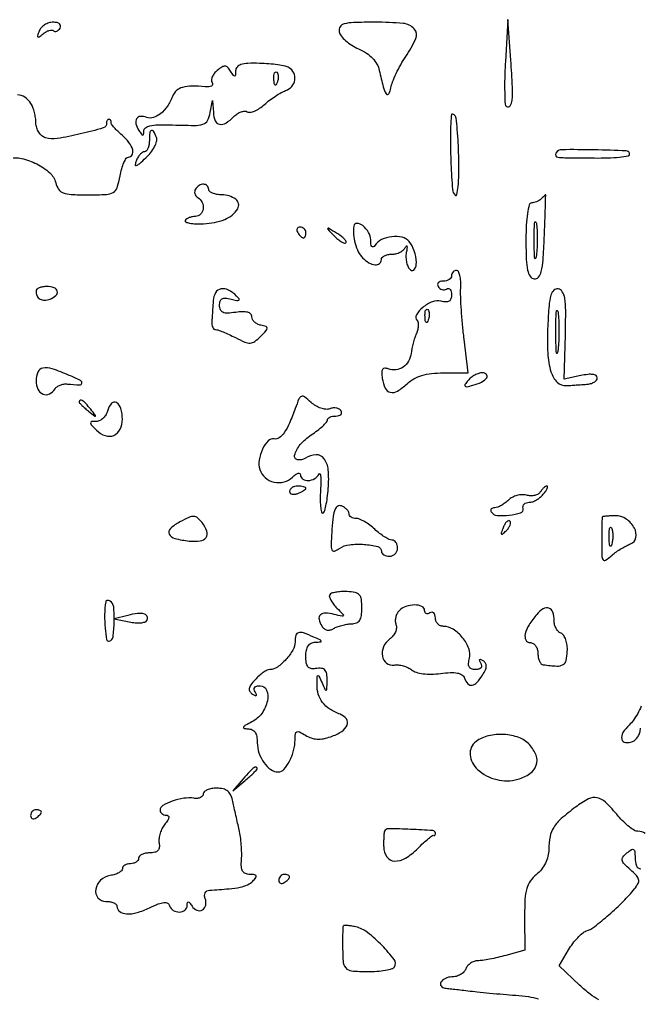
# Model space of a CAD drawing. Extents: x 0 to 5034, y 0 to 2560.
# Drawn here: x 2557 to 2672, y 2379.2 to 2560.5 of the extents above; entities that cross this region are included whole.
import ezdxf

# ---------------------------------------------------------------- set-up
doc = ezdxf.new("R2010")
doc.units = 0

msp = doc.modelspace()

# ---------------------------------------------------------------- linework, layer by layer
for points in [[(2560.584097, 2558.358556, 0.013724), (2560.283996, 2557.507371, 0.330539), (2560.360415, 2557.282028, 0.321626), (2560.601698, 2557.286125, 0.013349), (2561.319117, 2557.849881, -0.042127), (2561.882586, 2558.242461, -0.05851), (2562.446949, 2558.486028, -0.073805), (2562.928316, 2558.555435, -0.197836), (2563.241874, 2558.424793, 0.170418), (2563.50655, 2558.297655, 0.127209), (2563.829485, 2558.344101, 0.094967), (2564.165413, 2558.566729, 0.060721), (2564.458881, 2558.933469, 0.15975), (2564.559435, 2559.350225, 0.202961), (2564.378224, 2559.697826, 0.123376), (2563.896352, 2559.927187, 0.049725), (2563.166006, 2560, 0.07688), (2562.372698, 2559.877296, 0.064935), (2561.602358, 2559.517826, 0.066786), (2560.970653, 2558.986109, 0.093105)], [(2616.17746, 2558.25, 0.122596), (2616.529192, 2557.477165, 0.043659), (2617.369459, 2556.59015, 0.040127), (2618.501714, 2555.738335, 0.037551), (2619.780199, 2555.056894, -0.041973), (2621.2163, 2554.275078, -0.056138), (2622.35531, 2553.326188, -0.062461), (2623.161631, 2552.241604, -0.075422), (2623.612937, 2551.056894, 0.009606), (2624.337738, 2547.997529, 0.083451), (2624.903918, 2546.724056, 0.560019), (2625.368305, 2546.740352, 0.085923), (2625.754924, 2547.82198, -0.050211), (2626.07048, 2548.952477, -0.018089), (2626.734809, 2550.486365, -0.017731), (2627.589109, 2552.125946, -0.02011), (2628.524729, 2553.631578, 0.045308), (2630.371702, 2556.967285, 0.294505), (2630.084398, 2558.774091, 0.191249), (2628.069514, 2559.778276, 0.021108), (2622.819687, 2560, 0.006602), (2618.847673, 2559.947551, 0.057865), (2617.10802, 2559.698829, 0.187077), (2616.356037, 2559.153434, 0.191428)], [(2646.974145, 2552.651454, 0.008382), (2646.841667, 2549.613181, 0.012956), (2646.839295, 2546.9857, 0.00725), (2646.925115, 2544.814541, 0.246431), (2647.180902, 2544.385142, 0.393063), (2647.846612, 2544.519189, 0.133576), (2648.224761, 2545.531523, 0.035457), (2648.276299, 2547.981942, 0.005063), (2647.974953, 2553), (2647.448291, 2560.5)], [(2596.983912, 2551, -0.013714), (2596.953, 2550.167543, -0.375462), (2596.809898, 2550.023723, -0.265711), (2596.59309, 2550.128417, -0.009335), (2596.060903, 2550.935698, 0.050749), (2595.519538, 2551.625259, 0.189366), (2595.027381, 2551.850676, 0.156307), (2594.450588, 2551.700382, 0.03194), (2593.587226, 2551.072391, 0.052777), (2593.032888, 2550.503698, 0.066101), (2592.657551, 2549.870598, 0.079787), (2592.508723, 2549.272554, 0.160928), (2592.620321, 2548.805316, -0.185178), (2592.686447, 2548.456537, -0.213894), (2592.496698, 2548.179348, -0.116731), (2592.030911, 2548.02671, -0.047429), (2591.359311, 2548.033778, 0.024981), (2588.849392, 2548.172863, 0.072771), (2587.134673, 2547.931431, 0.111498), (2585.993778, 2547.297382, 0.120451), (2585.274569, 2546.25, -0.055945), (2584.338402, 2544.424031, -0.075357), (2583.093306, 2543.049299, -0.094749), (2581.747617, 2542.322032, -0.169843), (2580.506326, 2542.359199, 0.103226), (2579.356197, 2542.545615, 0.250511), (2578.639343, 2542.119843, 0.204434), (2578.50773, 2541.190008, 0.07548), (2579.05067, 2539.952254, 0.014016), (2579.525423, 2539.246377, 0.206454), (2579.775724, 2539.095145, 0.413448), (2579.939047, 2539.218731, 0.031852), (2579.984687, 2539.824139, -0.235684), (2580.286634, 2540.412019, -0.098917), (2581.114876, 2540.798102, -0.052568), (2582.547596, 2540.991197, -0.015809), (2584.75, 2540.985278, 0.00545), (2589.317392, 2540.878367, 0.076181), (2590.941496, 2541.106516, 0.199938), (2591.778485, 2541.79213, 0.075025), (2592.294267, 2543.25), (2592.727636, 2545.5), (2592.863818, 2543.25, 0.084096), (2593.213971, 2541.742647, 0.250456), (2594.009242, 2541.094351, 0.193542), (2595.173695, 2541.317378, 0.053502), (2596.652048, 2542.509191, -0.050248), (2597.303007, 2543.040986, -0.060332), (2598.009728, 2543.394707, -0.071086), (2598.663315, 2543.528287, -0.154524), (2599.154647, 2543.404423, 0.185553), (2599.687338, 2543.30383, 0.055103), (2600.495434, 2543.545317, 0.047011), (2601.418077, 2544.042714, 0.035955), (2602.324028, 2544.746219, -0.020891), (2603.285411, 2545.540288, -0.017097), (2604.374871, 2546.3089, -0.017432), (2605.426843, 2546.947166, -0.042829), (2606.25, 2547.319603, 0.13083), (2607.385734, 2548.095707, 0.141833), (2607.942188, 2549.311066, 0.14791), (2607.752959, 2550.596917, 0.145365), (2606.882266, 2551.572763, 0.086993), (2606.192354, 2551.848343, 0.015113), (2604.805348, 2552.095366, 0.016022), (2603.141509, 2552.285845, 0.013745), (2601.381491, 2552.38178, 0.016653), (2599.246096, 2552.368249, 0.066299), (2597.95823, 2552.14447, 0.133603), (2597.254812, 2551.693523, 0.183363)], [(2604.683114, 2548.8125, -0.054073), (2604.461564, 2548.395823, -0.470617), (2604.279315, 2548.37858, -0.168741), (2604.137993, 2548.670344, -0.018894), (2604.078947, 2549.416667, -0.028489), (2604.089945, 2550.112848, -0.077125), (2604.200665, 2550.592839, -0.208169), (2604.385309, 2550.77538, -0.296942), (2604.604167, 2550.729167, -0.126455), (2604.797407, 2550.402231, -0.060344), (2604.876576, 2549.916927, -0.05415), (2604.839148, 2549.359369, -0.051402)], [(2636.944444, 2542.666667, 0.020761), (2636.77632, 2538.629939, 0.011824), (2636.891305, 2533.745849, 0.005556), (2637.168683, 2528.993256, 0.180802), (2637.638889, 2527.960234, 0.59437), (2637.968733, 2528.057456, 0.026581), (2638.204506, 2529.532751, 0.021315), (2638.344288, 2531.759212, 0.010228), (2638.3432, 2534.62259, 0.007193), (2638.240091, 2537.548775, 0.010631), (2638.058208, 2540.110909, 0.006141), (2637.834995, 2542.240914, 0.168751), (2637.5932, 2542.740133, 0.062913), (2637.36175, 2542.919665, 0.163134), (2637.157933, 2542.963247, 0.227807), (2637.013209, 2542.872365, 0.120314)], [(2581, 2538, -0.042713), (2580.934472, 2537.234328, -0.06238), (2580.737678, 2536.5875, -0.081888), (2580.448422, 2536.149216, -0.208972), (2580.106989, 2536, 0.153513), (2579.717219, 2535.877442, 0.057097), (2579.281687, 2535.492848, 0.049755), (2578.870945, 2534.934129, 0.042048), (2578.551468, 2534.273526, 0.063963), (2578.388681, 2533.604427, 0.547347), (2578.585191, 2533.445487, 0.099873), (2579.145578, 2533.766791, 0.008625), (2580.372244, 2534.87998, 0.037799), (2581.28317, 2535.875519, 0.045955), (2581.968981, 2536.936963, 0.052446), (2582.353674, 2537.90858, 0.161022), (2582.320777, 2538.606453, 0.030069), (2581.787153, 2539.780735, 0.397847), (2581.37523, 2539.92038, 0.269671), (2581.06416, 2539.478644, 0.021685)], [(2656.344738, 2535.75, 0.243578), (2656.30826, 2535.264511, 0.266162), (2656.682283, 2534.981545, 0.028863), (2657.99526, 2534.889874, 0.000862), (2663.5, 2534.833333, 0.010313), (2665.992205, 2534.863436, 0.017076), (2668.090768, 2535.003937, 0.011134), (2669.756836, 2535.210355, 0.372009), (2670.000486, 2535.492126, 0.402119), (2669.364302, 2536.156159, 0.005817), (2663.392897, 2536.338435, 0.006558), (2657.451088, 2536.372699, 0.258167)], [(2589.542705, 2529.069098, 0.108373), (2589.401101, 2528.665803, 0.099685), (2589.434921, 2528.22714, 0.095498), (2589.639411, 2527.820631, 0.090427), (2589.983688, 2527.510081, -0.148441), (2590.774224, 2526.613261, -0.137905), (2590.962108, 2525.400338, -0.161572), (2590.489633, 2524.398758, -0.205221), (2589.559017, 2524, 0.047332), (2588.973371, 2523.944436, 0.046491), (2588.40494, 2523.779687, 0.05039), (2587.935105, 2523.537642, 0.110467), (2587.653751, 2523.25, 0.463612), (2587.744053, 2522.971857, 0.053438), (2588.463716, 2522.763461, 0.035433), (2589.609001, 2522.643627, 0.017832), (2591.063051, 2522.646889, 0.0817), (2594.9571, 2523.440061, 0.16238), (2597.366265, 2525.411992, 0.397462), (2597.020805, 2527.172973, 0.156368), (2594.440983, 2528, -0.039081), (2593.50628, 2528.07317, -0.058208), (2592.717039, 2528.29375, -0.076538), (2592.179376, 2528.617207, -0.222681), (2592, 2529, 0.194656), (2591.725806, 2529.677618, 0.195868), (2591.058428, 2529.971618, 0.147252), (2590.214828, 2529.743322, 0.115643)], [(2653.583333, 2527.25, -0.057702), (2653.220931, 2526.962814, -0.038926), (2652.751736, 2526.720313, -0.039083), (2652.253929, 2526.55474, -0.060817), (2651.805556, 2526.5, 0.345), (2651.380625, 2526.167184, 0.023655), (2651.064881, 2524.565527, 0.024421), (2650.846983, 2522.360686, 0.01242), (2650.777778, 2519.574945, 0.00904), (2650.842118, 2516.016424, 0.043955), (2651.091453, 2514.016145, 0.093838), (2651.560737, 2512.903059, 0.212867), (2652.315857, 2512.424147, 0.265555), (2653.09781, 2512.730501, 0.110558), (2653.616996, 2513.783575, 0.042289), (2653.947791, 2515.924497, 0.00698), (2654.176968, 2520.101552, 0.000985), (2654.294848, 2523.13187, 0.001645), (2654.38063, 2525.682459, 0.000109), (2654.449513, 2527.969446, 0.431326), (2654.416667, 2528.002349, 0.174926), (2654.363072, 2527.981282, 0.003374), (2654.1375, 2527.780377, 0.007715), (2653.876801, 2527.537608, 0.005042)], [(2608.5, 2521, 0.029505), (2608.768994, 2520.617226, 0.035638), (2609.066025, 2520.29375, 0.038439), (2609.34829, 2520.065539, 0.151918), (2609.559017, 2520, 0.210953), (2609.727648, 2520.07446, 0.081139), (2609.870461, 2520.29375, 0.061769), (2609.967655, 2520.617151, 0.042167), (2610, 2521, 0.105053), (2609.918938, 2521.381556, 0.099167), (2609.688914, 2521.70625, 0.09642), (2609.345238, 2521.923877, 0.093332), (2608.940983, 2522, 0.108972), (2608.586039, 2521.921712, 0.182303), (2608.3746, 2521.70625, 0.161196), (2608.343488, 2521.3821, 0.082592)], [(2618.884846, 2522.218615, 0.061664), (2618.829533, 2520.670858, 0.045928), (2619.134527, 2518.987552, 0.047055), (2619.723107, 2517.447606, 0.081752), (2620.51882, 2516.338323, 0.062096), (2621.6925, 2515.424852, 0.11056), (2622.850253, 2515.044896, 0.195565), (2623.656751, 2515.285015, 0.227605), (2624, 2516, -0.184457), (2624.145793, 2516.38175, -0.090315), (2624.563021, 2516.70625, -0.070178), (2625.183242, 2516.926177, -0.050201), (2625.916667, 2517, 0.059618), (2626.69387, 2517.093001, 0.055981), (2627.444924, 2517.367188, 0.060166), (2628.059304, 2517.771528, 0.106564), (2628.427755, 2518.25, -0.08247), (2628.613638, 2518.516836, -0.605308), (2628.727758, 2518.482675, -0.08098), (2628.739761, 2518.07883, -0.012586), (2628.614323, 2517.286768, 0.053907), (2628.545701, 2516.367704, 0.050906), (2628.67207, 2515.436689, 0.054798), (2628.962333, 2514.631821, 0.106012), (2629.383638, 2514.096572, 0.453841), (2630.152072, 2514.220079, 0.152648), (2630.480312, 2515.47215, 0.06778), (2630.084838, 2517.621963, 0.094138), (2629.139663, 2519.331717, 0.163007), (2627.84167, 2520.1363, 0.0872), (2625.937421, 2520.246428, 0.084032), (2624.040556, 2519.693034, 0.132062), (2622.765313, 2518.587716, -0.141645), (2622.479081, 2518.348903, -0.35566), (2622.23468, 2518.416413, -0.124746), (2622.066313, 2518.850937, -0.028585), (2622.015313, 2519.643011, 0.132297), (2621.630415, 2521.032599, 0.087486), (2620.547344, 2522.298279, 0.160953), (2619.488875, 2522.707959, 0.382703)], [(2652.724731, 2516.767909, -0.069146), (2652.574262, 2516.205163, -0.756877), (2652.435944, 2516.222448, -0.031761), (2652.337136, 2517.352754, -0.005499), (2652.309869, 2519.5, -0.005888), (2652.331591, 2521.655786, -0.025342), (2652.424528, 2522.934948, -0.556092), (2652.565802, 2523.000181, -0.212532), (2652.714526, 2522.767909, -0.024559), (2652.845055, 2521.487453, -0.012695), (2652.888655, 2519.878422, -0.01259), (2652.849672, 2518.218327, -0.018638)], [(2615.22619, 2520.421277, 0.025624), (2615.922345, 2519.765278, 0.040938), (2616.585822, 2519.288962, 0.049795), (2617.133352, 2519.030321, 0.289503), (2617.430712, 2519.097379, 0.342991), (2617.465039, 2519.371532, 0.056956), (2617.120955, 2519.824095, 0.042367), (2616.515455, 2520.357587, 0.024195), (2615.704522, 2520.899609, 0.001303), (2614.199081, 2521.798352, 0.342804), (2614.057007, 2521.780515, 0.406252), (2614.05524, 2521.650819, 0.001428)], [(2637, 2513, -0.153634), (2636.879982, 2512.618621, -0.097988), (2636.542039, 2512.29375, -0.080552), (2636.037096, 2512.074545, -0.062283), (2635.440983, 2512, 0.067432), (2634.890269, 2511.925389, 0.140899), (2634.524436, 2511.701458, 0.190788), (2634.397824, 2511.36964, 0.136093), (2634.510081, 2510.983688, 0.090427), (2634.820631, 2510.639411, 0.095498), (2635.22714, 2510.434921, 0.099685), (2635.665803, 2510.401101, 0.108373), (2636.069098, 2510.542705, -0.169496), (2636.421679, 2510.620725, -0.18988), (2636.726548, 2510.456809, -0.120417), (2636.932789, 2510.043145, -0.055764), (2637, 2509.442386, -0.081117), (2636.881859, 2508.718964, -0.178361), (2636.535899, 2508.288306, -0.148678), (2635.940716, 2508.138975, -0.051648), (2635.056817, 2508.274891, 0.159838), (2633.464436, 2508.177289, 0.07477), (2631.659007, 2507.125574, 0.091671), (2630.485469, 2505.763632, 0.340792), (2630.621357, 2504.711977, -0.157844), (2630.808335, 2504.345966, -0.053959), (2630.839322, 2503.74333, -0.047195), (2630.730272, 2503.025477, -0.039254), (2630.484694, 2502.293128, 0.022083), (2630.177959, 2501.472882, 0.013669), (2629.887275, 2500.485679, 0.013704), (2629.653165, 2499.493051, 0.023908), (2629.521506, 2498.658119, -0.103094), (2629.041902, 2497.181533, -0.113123), (2628.0229, 2496.076258, -0.11923), (2626.67054, 2495.562033, -0.123732), (2625.252688, 2495.733276, 0.095523), (2624.615841, 2495.846494, 0.256021), (2624.228351, 2495.626786, 0.145724), (2624.070366, 2495.043041, 0.030017), (2624.162004, 2493.969084, 0.071902), (2624.699782, 2492.15833, 0.236093), (2625.645885, 2491.40128, 0.193355), (2626.977823, 2491.631072, 0.049336), (2628.753435, 2492.984917, -0.060703), (2630.008409, 2493.897569, -0.054449), (2631.491831, 2494.522512, -0.046155), (2633.291919, 2494.88307, -0.026366), (2635.507843, 2495), (2640.099313, 2495), (2639.321878, 2501.25, -0.007717), (2639.035745, 2503.881207, -0.006909), (2638.818842, 2506.61875, -0.006945), (2638.692205, 2509.082322, -0.021414), (2638.701133, 2510.75, 0.027002), (2638.693889, 2511.995452, 0.043396), (2638.538928, 2513.045312, 0.05452), (2638.276423, 2513.782212, 0.28746), (2637.928911, 2514, 0.106831), (2637.5745, 2513.923402, 0.099458), (2637.272868, 2513.70625, 0.095932), (2637.070652, 2513.381753, 0.091757)], [(2560, 2510.166667, 0.110173), (2560.198496, 2509.276768, 0.153921), (2560.747118, 2508.681173, 0.139064), (2561.58597, 2508.471772, 0.083866), (2562.597766, 2508.67589, 0.089945), (2563.698443, 2509.344399, 0.281425), (2563.941332, 2510.138258, 0.254562), (2563.341089, 2510.782212, 0.08067), (2562, 2511, 0.039769), (2561.23419, 2510.938993, 0.059018), (2560.5875, 2510.755208, 0.07762), (2560.147449, 2510.48558, 0.219986)], [(2592.833333, 2508.411516, 0.000717), (2592.763416, 2507.378351, 0.000577), (2592.691146, 2506.267758, 0.000583), (2592.626784, 2505.241949, 0.001499), (2592.583333, 2504.5, 0.048772), (2592.607381, 2503.927349, 0.07256), (2592.74787, 2503.446577, 0.097412), (2592.976879, 2503.128074, 0.197469), (2593.260478, 2503.020262, -0.092039), (2593.711355, 2502.948922, -0.011068), (2594.656935, 2502.590174, -0.012869), (2595.770582, 2502.105502, -0.010257), (2596.946469, 2501.527682, 0.01907), (2598.695889, 2500.705982, 0.113016), (2599.684707, 2500.53023, 0.145956), (2600.525565, 2500.826764, 0.039142), (2601.614584, 2501.75742, 0.010253), (2602.654132, 2502.840487, 0.18027), (2602.834981, 2503.283368, 0.334654), (2602.624289, 2503.581696, 0.029942), (2601.678593, 2503.823324, -0.068353), (2601.036993, 2504.040782, -0.072846), (2600.493087, 2504.419882, -0.08102), (2600.126693, 2504.896912, -0.123949), (2600, 2505.400131, 0.198949), (2599.790894, 2505.904857, 0.13088), (2599.239484, 2506.22423, 0.074879), (2598.311359, 2506.331643, 0.027874), (2597, 2506.213308, -0.024457), (2595.48038, 2506.06571, -0.113982), (2594.61987, 2506.221464, -0.195434), (2594.162828, 2506.684629, -0.098502), (2594, 2507.503132, -0.076383), (2594.120249, 2508.285678, -0.194011), (2594.478793, 2508.721696, -0.149178), (2595.117945, 2508.853364, -0.040715), (2596.14405, 2508.672581, 0.012787), (2597.192279, 2508.426918, 0.18218), (2597.565396, 2508.485514, 0.45153), (2597.61351, 2508.715342, 0.035894), (2597.154173, 2509.245827, 0.074736), (2595.650054, 2510.356857, 0.171078), (2594.274698, 2510.562095, 0.214989), (2593.284035, 2509.863382, 0.11652)], [(2654.828141, 2503.705253, 0.021922), (2654.816044, 2498.625439, 0.06522), (2655.409599, 2495.202754, 0.12058), (2656.578278, 2493.261768, 0.21873), (2658.279533, 2492.625, -0.000893), (2659.08171, 2492.681842, -0.000465), (2660.082113, 2492.75, -0.000463), (2661.10902, 2492.81805, -0.000707), (2662, 2492.875, 0.051525), (2662.765166, 2493.002708, 0.068536), (2663.4125, 2493.280371, 0.085548), (2663.84905, 2493.657681, 0.173556), (2664, 2494.079455, 0.253542), (2663.781704, 2494.482275, 0.111937), (2663.195876, 2494.699187, 0.062539), (2662.23851, 2494.705651, 0.024515), (2660.933978, 2494.485499), (2657.867957, 2493.812088), (2658.086378, 2502.075039, 0.006421), (2658.147035, 2506.53944, 0.039779), (2657.966751, 2508.823403, 0.096313), (2657.521099, 2510.043052, 0.224331), (2656.73054, 2510.569043, 0.239961), (2655.933396, 2510.300191, 0.1267), (2655.39914, 2509.372337, 0.048105), (2655.061471, 2507.454049, 0.007972)], [(2632.683114, 2504.8125, -0.054073), (2632.461564, 2504.395823, -0.470617), (2632.279315, 2504.37858, -0.168741), (2632.137993, 2504.670344, -0.018894), (2632.078947, 2505.416667, -0.028489), (2632.089945, 2506.112848, -0.077125), (2632.200665, 2506.592839, -0.208169), (2632.385309, 2506.77538, -0.296942), (2632.604167, 2506.729167, -0.126455), (2632.797407, 2506.402231, -0.060344), (2632.876576, 2505.916927, -0.05415), (2632.839148, 2505.359369, -0.051402)], [(2656.729798, 2499.272304, -0.062969), (2656.583963, 2498.648711, -0.78507), (2656.449454, 2498.664364, -0.026082), (2656.354021, 2499.993969, -0.004587), (2656.32814, 2502.5, -0.004873), (2656.349747, 2505.014488, -0.021409), (2656.440431, 2506.495614, -0.613017), (2656.577707, 2506.54838, -0.180442), (2656.721732, 2506.272304, -0.02012), (2656.847937, 2504.765662, -0.010546), (2656.889785, 2502.88463, -0.010474), (2656.851521, 2500.951761, -0.015806)], [(2560, 2493.5, 0.111203), (2560.346459, 2491.96148, 0.186491), (2561.295272, 2491.061375, 0.215674), (2562.490872, 2491.102669, 0.140376), (2563.529573, 2492.04785, -0.103752), (2563.899643, 2492.436947, -0.059505), (2564.474985, 2492.740011, -0.055675), (2565.155046, 2492.91708, -0.060393), (2565.83859, 2492.932696, 0.011575), (2568.102391, 2492.763386, 0.376324), (2568.502137, 2493.07902, 0.337162), (2568.257679, 2493.562891, 0.010751), (2566.13519, 2494.539142, 0.02087), (2563.004639, 2495.745697, 0.124111), (2561.271657, 2495.883197, 0.254866), (2560.338278, 2495.148439, 0.101547)], [(2640.065294, 2493.578674, 0.020349), (2639.484617, 2492.818044, 0.366318), (2639.510471, 2492.53451, 0.250532), (2639.839887, 2492.437417, 0.012863), (2640.958433, 2492.699381, 0.050629), (2642.543717, 2493.290573, 0.118006), (2643.512353, 2494.095, 0.384471), (2643.457285, 2494.696663, 0.188544), (2642.681462, 2495, 0.080412), (2642.045502, 2494.897057, 0.044208), (2641.320376, 2494.582486, 0.042626), (2640.62274, 2494.122546, 0.052548)], [(2568, 2489.622445, 0.184603), (2568.08115, 2489.410139, 0.013803), (2568.514062, 2488.952641, 0.017649), (2569.079598, 2488.425681, 0.012436), (2569.75, 2487.872445, 0.001576), (2570.879507, 2486.99236, 0.377591), (2571, 2487, 0.377591), (2571.00764, 2487.120493, 0.001576), (2570.127555, 2488.25, 0.017685), (2569.23668, 2489.306759, 0.065617), (2568.573889, 2489.869516, 0.241985), (2568.193395, 2489.90695, 0.307699)], [(2573.316061, 2488.100616, -0.066893), (2572.986582, 2487.297624, -0.068446), (2572.45879, 2486.617056, -0.075228), (2571.820878, 2486.157481, -0.119092), (2571.169083, 2486, 0.026336), (2570.278777, 2485.953074, 0.390557), (2570.089633, 2485.737766, 0.183768), (2570.242623, 2485.362763, 0.00864), (2571.208173, 2484.363256, 0.11417), (2572.822314, 2483.355668, 0.185663), (2574.416842, 2483.413829, 0.183118), (2575.57681, 2484.529261, 0.11114), (2576, 2486.409598, 0.06632), (2575.737256, 2488.381755, 0.188092), (2574.926565, 2489.478054, 0.359912), (2574.009331, 2489.359319, 0.124469)], [(2608.026025, 2488.381977, -0.016869), (2606.953733, 2485.660951, -0.049059), (2605.973223, 2483.896309, -0.082379), (2605.039879, 2482.932982, -0.21808), (2604.122915, 2482.740048, 0.266839), (2603.005748, 2482.395113, 0.07848), (2601.964151, 2480.85004, 0.069769), (2601.345881, 2478.831391, 0.116834), (2601.47772, 2477.070198, 0.13776), (2602.4508, 2475.588612, 0.122246), (2604.097103, 2474.746982, 0.121165), (2605.957827, 2474.769038, 0.133889), (2607.517591, 2475.660448, -0.034472), (2608.087892, 2476.157102, -0.09456), (2608.564542, 2476.392667, -0.229015), (2608.86439, 2476.33816, -0.239612), (2609, 2476.071429, 0.254886), (2609.419605, 2475.301782, 0.15751), (2610.440814, 2475.030058, 0.121703), (2611.635327, 2475.392524, 0.152443), (2612.404882, 2476.25, -0.580116), (2612.588637, 2476.266693, -0.127714), (2612.7308, 2475.884375, -0.03039), (2612.775338, 2474.80359, -0.010654), (2612.711789, 2473.25, 0.014894), (2612.658975, 2471.620564, 0.024766), (2612.723383, 2470.248437, 0.022181), (2612.870638, 2469.209388, 0.36097), (2613.12288, 2469, 0.330022), (2613.405772, 2469.209543, 0.018068), (2613.706982, 2470.34366, 0.022248), (2613.974203, 2471.820728, 0.013781), (2614.16241, 2473.574161, 0.041298), (2614.151378, 2477.039587, 0.141461), (2613.351735, 2479.121038, 0.248123), (2611.893935, 2479.801165, 0.127777), (2609.918799, 2479.181362, -0.180728), (2608.456969, 2478.884044, -0.44034), (2607.918499, 2479.698321, -0.117437), (2608.95555, 2481.694608, -0.067348), (2611, 2483.5, 0.016078), (2612.147105, 2484.320735, 0.022311), (2613.115533, 2485.132812, 0.019771), (2613.839779, 2485.852097, 0.188554), (2613.997125, 2486.25, -0.19672), (2614.115681, 2486.536532, -0.085792), (2614.457117, 2486.779687, -0.065915), (2614.962089, 2486.944809, -0.046131), (2615.559017, 2487, 0.062657), (2616.113092, 2487.069707, 0.133038), (2616.486454, 2487.280921, 0.191608), (2616.62338, 2487.59354, 0.14801), (2616.526992, 2487.956326, 0.129826), (2616.18774, 2488.278133, 0.080692), (2615.66741, 2488.462059, 0.071435), (2615.050328, 2488.484351, 0.065064), (2614.43073, 2488.335045, -0.118269), (2613.71364, 2488.240592, -0.056211), (2612.798578, 2488.442129, -0.051185), (2611.840905, 2488.882926, -0.050522), (2610.988181, 2489.510696, 0.02061), (2609.755008, 2490.537528, 0.259926), (2609.177305, 2490.621614, 0.206007), (2608.717067, 2490.174987, 0.013106)], [(2607, 2473.031385, 0.184534), (2607.122486, 2472.710807, 0.147206), (2607.440625, 2472.516384, 0.100118), (2607.925634, 2472.488865, 0.055937), (2608.5, 2472.638374, 0.02136), (2609.074558, 2472.887494, 0.030395), (2609.559375, 2473.160341, 0.030693), (2609.912889, 2473.420671, 0.222225), (2610, 2473.606989, 0.289661), (2609.903916, 2473.758929, 0.046727), (2609.559375, 2473.884553, 0.039339), (2609.074824, 2473.971531, 0.024748), (2608.5, 2474, 0.062722), (2607.926468, 2473.92777, 0.08088), (2607.440625, 2473.715469, 0.098158), (2607.115494, 2473.400789, 0.152681)], [(2653.446158, 2472.912882, -0.129006), (2653.047961, 2472.533939, -0.069937), (2652.412131, 2472.291421, -0.0622), (2651.647944, 2472.214361, -0.058075), (2650.86955, 2472.323862, 0.076546), (2650.036397, 2472.409968, 0.054768), (2649.109858, 2472.261169, 0.054618), (2648.234706, 2471.913863, 0.074759), (2647.553838, 2471.410981, -0.0358), (2646.93049, 2470.871033, -0.033872), (2646.225264, 2470.414476, -0.035717), (2645.544992, 2470.098018, -0.091255), (2645.012412, 2470, 0.073038), (2644.615933, 2469.941773, 0.14921), (2644.356771, 2469.769047, 0.188427), (2644.273466, 2469.512698, 0.124459), (2644.367878, 2469.213778, 0.23938), (2645.42023, 2468.572471, 0.047365), (2647.696809, 2468.611795, 0.051223), (2649.790012, 2469.067339, 0.385796), (2650.25, 2469.874939, -0.124681), (2650.262611, 2470.303427, -0.127942), (2650.478094, 2470.669513, -0.113294), (2650.870442, 2470.914767, -0.083453), (2651.377555, 2471, 0.086594), (2651.995234, 2471.107783, 0.04354), (2652.71614, 2471.440625, 0.041499), (2653.421878, 2471.926058, 0.048188), (2654, 2472.5, 0.02103), (2654.438619, 2473.076172, 0.045578), (2654.713696, 2473.559375, 0.089259), (2654.794648, 2473.878559, 0.434968), (2654.681462, 2474, 0.138192), (2654.418816, 2473.925996, 0.043124), (2654.086177, 2473.680659, 0.039377), (2653.744824, 2473.328914, 0.034543)], [(2614.842015, 2466.04999, 0.006257), (2614.671808, 2463.137562, 0.103723), (2614.826543, 2462.183853, 0.402965), (2615.2884, 2461.968038, 0.07079), (2616.229528, 2462.446496, -0.124715), (2618.057517, 2463.141934, -0.046865), (2620.816757, 2463.201873, -0.046754), (2623.307553, 2462.78614, -0.340284), (2624, 2461.886501, 0.165537), (2624.115117, 2461.548322, 0.095494), (2624.440625, 2461.26041, 0.076485), (2624.926269, 2461.065815, 0.05717), (2625.5, 2461, 0.099038), (2626.072457, 2461.114514, 0.097945), (2626.559375, 2461.440625, 0.097945), (2626.885486, 2461.927543, 0.099038), (2627, 2462.5, 0.067698), (2626.922013, 2463.073358, 0.084368), (2626.693967, 2463.559375, 0.099664), (2626.355472, 2463.884381, 0.142554), (2625.958187, 2464, -0.114892), (2625.42039, 2464.12523, -0.025667), (2624.591799, 2464.5875, -0.025343), (2623.667944, 2465.234417, -0.022119), (2622.769625, 2466, 0.027562), (2621.851416, 2466.765446, 0.028874), (2620.868249, 2467.4125, 0.030131), (2619.95967, 2467.867297, 0.101307), (2619.311439, 2468, -0.066308), (2618.810114, 2468.066778, -0.083436), (2618.385235, 2468.262322, -0.099317), (2618.101068, 2468.552466, -0.145261), (2618, 2468.893011, 0.132246), (2617.897315, 2469.274454, 0.06272), (2617.586405, 2469.682412, 0.05568), (2617.13055, 2470.05336, 0.051398), (2616.592015, 2470.326317, 0.223916), (2615.914905, 2470.276011, 0.168476), (2615.414558, 2469.708123, 0.065947), (2615.074049, 2468.411084, 0.013536)], [(2586.639719, 2467.352859, 0.057791), (2584.895818, 2466.141104, 0.339451), (2584.694921, 2465.116339, 0.22049), (2585.723058, 2464.291949, 0.033127), (2588.395108, 2463.81788, 0.057871), (2590.43293, 2463.83062, 0.213819), (2591.508488, 2464.479966, 0.246358), (2591.651233, 2465.632275, 0.073389), (2590.763479, 2467.233015, 0.049897), (2589.949893, 2468.101822, 0.174089), (2589.2457, 2468.378016, 0.114495), (2588.345051, 2468.196436, 0.016219)], [(2646.564293, 2466.293128, 0.008399), (2646.21821, 2465.336218, 0.286372), (2646.270328, 2465.111181, 0.400052), (2646.463552, 2465.106486, 0.011214), (2647.124088, 2465.733333, 0.043285), (2647.558688, 2466.246577, 0.063152), (2647.837219, 2466.768815, 0.082976), (2647.927901, 2467.220211, 0.20742), (2647.806872, 2467.526461, 0.278911), (2647.538684, 2467.59249, 0.120343), (2647.210949, 2467.395085, 0.070189), (2646.866277, 2466.940734, 0.036269)], [(2664.916667, 2468.25, 0.073643), (2664.883151, 2468.060143, 0.001372), (2664.857813, 2467.045313, 0.003334), (2664.83937, 2465.859369, 0.00222), (2664.833333, 2464.5, 0.003694), (2664.858328, 2461.116866, 0.128321), (2665.068634, 2460.357044, 0.436233), (2665.526064, 2460.253393, 0.027444), (2666.75, 2461.193013, -0.023392), (2667.542993, 2461.812067, -0.01688), (2668.480284, 2462.429238, -0.01711), (2669.413211, 2462.956392, -0.0351), (2670.182881, 2463.29086, 0.269531), (2671.163545, 2464.44462, 0.170858), (2670.873562, 2466.235598, 0.121973), (2669.355001, 2467.892977, 0.147642), (2667.344085, 2468.5, 0.009985), (2666.439598, 2468.481936, 0.015674), (2665.664096, 2468.426562, 0.009774), (2665.03581, 2468.349417, 0.284126)], [(2666.692991, 2463.269032, -0.087174), (2666.51666, 2462.883358, -0.597527), (2666.356533, 2462.900903, -0.080377), (2666.235556, 2463.431793, -0.012823), (2666.194949, 2464.5, -0.014395), (2666.212705, 2465.580113, -0.052471), (2666.315079, 2466.257153, -0.333666), (2666.47713, 2466.386009, -0.31318), (2666.655937, 2466.269032, -0.06278), (2666.814405, 2465.671085, -0.030339), (2666.872264, 2464.880008, -0.029507), (2666.832894, 2464.036634, -0.037336)], [(2614.417704, 2453.866842, 0.215061), (2614.366825, 2453.477388, 0.049669), (2614.62648, 2452.85109, 0.042667), (2615.099056, 2452.125926, 0.03049), (2615.740809, 2451.399808, -0.00461), (2616.880825, 2450.237098, -0.298803), (2616.930606, 2449.97198, -0.367363), (2616.713593, 2449.861315, -0.005684), (2615.250996, 2450.225309, 0.051896), (2613.623962, 2450.473842, 0.202852), (2612.689825, 2450.13032, 0.267906), (2612.442378, 2449.314854, 0.081346), (2612.95418, 2448.074139, 0.084433), (2613.388826, 2447.580607, 0.115434), (2613.92018, 2447.323645, 0.113796), (2614.516226, 2447.327239, 0.080405), (2615.136999, 2447.58467, -0.048173), (2615.797978, 2447.909934, -0.025393), (2616.669921, 2448.189488, -0.025017), (2617.599728, 2448.387142, -0.035095), (2618.444817, 2448.462786, 0.086305), (2619.374437, 2448.642816, 0.157093), (2619.972335, 2449.1215, 0.112741), (2620.298723, 2449.989909, 0.033415), (2620.396014, 2451.414828, 0.034097), (2620.290226, 2452.996152, 0.152275), (2619.9014, 2453.828121, 0.159701), (2619.120533, 2454.269683, 0.038563), (2617.626895, 2454.451049, 0.02425), (2616.533147, 2454.445861, 0.031719), (2615.540289, 2454.329514, 0.032986), (2614.757279, 2454.132896, 0.178164)], [(2572.916667, 2452.559017, 0.031982), (2572.715878, 2450.175408, 0.027771), (2572.804714, 2447.669226, 0.02206), (2573.091316, 2445.56031, 0.439951), (2573.583333, 2445.25, 0.302726), (2574.270029, 2446.038283, 0.02656), (2574.480381, 2448.814907, 0.027591), (2574.388812, 2451.617484, 0.236504), (2573.75, 2452.654047, 0.059009), (2573.456737, 2452.790728, 0.108372), (2573.195833, 2452.817526, 0.157301), (2573.009669, 2452.73314, 0.17299)], [(2627.278145, 2450.878145, 0.079159), (2626.889987, 2450.342869, 0.061988), (2626.646598, 2449.666892, 0.062571), (2626.577856, 2448.95902, 0.084761), (2626.70357, 2448.330101, -0.122007), (2626.783078, 2447.690079, -0.074067), (2626.580676, 2446.950364, -0.06688), (2626.13877, 2446.22718, -0.064428), (2625.516685, 2445.635858, 0.135644), (2624.39187, 2444.215461, 0.144305), (2624.191128, 2442.454563, 0.185721), (2624.967926, 2441.15978, 0.211918), (2626.360441, 2440.810873, -0.0661), (2627.150189, 2440.842593, -0.043718), (2628.044814, 2440.680495, -0.04354), (2628.902973, 2440.363686, -0.063095), (2629.583757, 2439.930488, 0.101979), (2630.424706, 2439.482509, 0.040709), (2631.709273, 2439.215633, 0.036034), (2633.260751, 2439.135767, 0.02819), (2634.942544, 2439.265468, -0.020574), (2636.804603, 2439.437621, -0.060989), (2638.082212, 2439.347043, -0.099859), (2638.918408, 2439.001693, -0.154632), (2639.401591, 2438.395854, 0.091041), (2640.035311, 2437.357552, 0.257161), (2640.810053, 2437.085403, 0.170959), (2641.711994, 2437.583121, 0.04244), (2642.738975, 2438.95364, 0.030514), (2643.265936, 2439.924603, 0.101301), (2643.433776, 2440.62775, 0.155512), (2643.281276, 2441.165872, 0.108553), (2642.825013, 2441.608148, 0.030925), (2642.380985, 2441.845983, 0.32397), (2642.189967, 2441.807921, 0.305137), (2642.158871, 2441.609149, 0.029116), (2642.404508, 2441.154508, -0.105629), (2642.571614, 2440.686721, -0.209845), (2642.464523, 2440.315793, -0.16063), (2642.080986, 2440.076667, -0.059812), (2641.442386, 2440, -0.081838), (2640.703095, 2440.121821, -0.188211), (2640.278463, 2440.478537, -0.145978), (2640.144935, 2441.104637, -0.044026), (2640.309156, 2442.074213, 0.156052), (2640.21102, 2443.895575, 0.079748), (2639.056366, 2445.900143, 0.078859), (2637.314428, 2447.46422, 0.144559), (2635.5, 2448, -0.103052), (2634.927627, 2448.119235, -0.098802), (2634.440625, 2448.457961, -0.09695), (2634.114295, 2448.963945, -0.095165), (2634, 2449.559017, 0.066118), (2633.926733, 2450.110654, 0.138808), (2633.70625, 2450.478525, 0.191142), (2633.379648, 2450.607943, 0.139169), (2633, 2450.5, -0.082592), (2632.6179, 2450.343488, -0.161196), (2632.29375, 2450.3746, -0.182303), (2632.078288, 2450.586039, -0.108972), (2632, 2450.940983, 0.298295), (2631.502877, 2451.700113, 0.106535), (2630.172059, 2451.968445, 0.082277), (2628.540422, 2451.675763, 0.111388)], [(2652.785646, 2450.226419, 0.03759), (2651.362666, 2448.291488, 0.081033), (2650.649212, 2446.590962, 0.172037), (2650.766289, 2445.482264, 0.288867), (2651.531385, 2445, -0.135114), (2652.091428, 2444.845846, -0.100388), (2652.568594, 2444.4125, -0.086919), (2652.88973, 2443.764294, -0.071767), (2653, 2443, 0.047586), (2653.073878, 2442.225497, 0.062492), (2653.29375, 2441.550781, 0.077083), (2653.61748, 2441.071136, 0.176518), (2654, 2440.875, 0.016915), (2656.544957, 2440.643978, 0.142556), (2657.655525, 2440.899915, 0.213287), (2658.224674, 2441.663042, 0.044227), (2658.450596, 2443.362753, 0.042736), (2658.403399, 2444.494656, 0.051624), (2658.160765, 2445.529754, 0.059972), (2657.773115, 2446.325727, 0.15917), (2657.287958, 2446.719742, -0.108938), (2656.795323, 2447.044919, -0.066362), (2656.378338, 2447.607532, -0.06167), (2656.09609, 2448.309889, -0.064821), (2656, 2449.047972, 0.07597), (2655.759924, 2450.61891, 0.233113), (2655.037779, 2451.376657, 0.23201), (2653.993925, 2451.267125, 0.075405)], [(2577, 2450.02693), (2574.5, 2449.368911), (2577.273867, 2448.818565, 0.029013), (2578.372014, 2448.666219, 0.038806), (2579.377566, 2448.663941, 0.043242), (2580.169403, 2448.793139, 0.194668), (2580.540179, 2449.065011, 0.229908), (2580.614918, 2449.798011, 0.243429), (2580.084723, 2450.284932, 0.097286), (2578.813872, 2450.375759, 0.033702)], [(2608, 2445.154988, -0.130123), (2607.590677, 2443.608783, -0.054778), (2606.319149, 2441.853921, -0.054963), (2604.726725, 2440.444514, -0.154893), (2603.326247, 2440, 0.1208), (2602.821847, 2439.876332, 0.031567), (2602.103217, 2439.441663, 0.030185), (2601.323015, 2438.826778, 0.026864), (2600.589845, 2438.099277, 0.02689), (2599.807022, 2437.13478, 0.110871), (2599.511168, 2436.448814, 0.191305), (2599.615544, 2435.910995, 0.112341), (2600.089366, 2435.444769, 0.024118), (2600.594011, 2435.165566, 0.289398), (2600.805399, 2435.188119, 0.347813), (2600.849607, 2435.375525, 0.028954), (2600.595492, 2435.845492, -0.102799), (2600.426213, 2436.311115, -0.205927), (2600.525861, 2436.682175, -0.163886), (2600.894295, 2436.922183, -0.063207), (2601.507405, 2437, -0.309292), (2602.718145, 2436.171834, -0.149058), (2602.865799, 2434.207389, -0.099223), (2601.816972, 2431.85064, -0.122594), (2600, 2430.287913, 0.010703), (2598.819546, 2429.661687, 0.133101), (2598.460035, 2429.310421, 0.513546), (2598.557975, 2429.089027, 0.049296), (2599.25, 2429.014742, -0.103366), (2600.029083, 2428.84508, -0.139768), (2600.578428, 2428.384098, -0.105776), (2600.898979, 2427.591072, -0.043368), (2601, 2426.428571, 0.082926), (2601.317942, 2424.52474, 0.072937), (2602.242922, 2422.733013, 0.080681), (2603.527867, 2421.442383, 0.157942), (2604.893388, 2421, 0.217495), (2605.921242, 2421.469307, 0.058183), (2606.958522, 2422.992275, 0.053955), (2607.736784, 2424.975934, 0.066618), (2608, 2426.942732, -0.027943), (2608.06318, 2428.072374, -0.267585), (2608.338311, 2428.446054, -0.225896), (2608.839159, 2428.430464, -0.020702), (2609.951336, 2427.798318, 0.058938), (2610.997042, 2427.305371, 0.066964), (2612.084559, 2427.097302, 0.060832), (2613.272177, 2427.176041, 0.038013), (2614.619622, 2427.539844, 0.055237), (2616.648352, 2428.519979, 0.156025), (2617.651183, 2429.708603, 0.268098), (2617.502075, 2430.826396, 0.138915), (2616.333158, 2431.69352, -0.054384), (2614.443121, 2432.655594, -0.082845), (2613.092173, 2433.901108, -0.09143), (2612.305508, 2435.418379, -0.081739), (2612.070285, 2437.178571, -0.003515), (2612.126827, 2438.693814, -0.307585), (2612.256147, 2438.867094, -0.388052), (2612.431993, 2438.791195, -0.004286), (2613, 2437.5, 0.005675), (2613.510599, 2436.347994, 0.223503), (2613.717909, 2436.172505, 0.467319), (2613.868926, 2436.278423, 0.011173), (2613.929715, 2437.25, 0.026231), (2613.908403, 2438.981503, 0.145096), (2613.589845, 2439.8463, 0.213058), (2612.927587, 2440.216599, 0.064544), (2611.75, 2440.170756, -0.090319), (2610.932394, 2440.180837, -0.182173), (2610.391788, 2440.514427, -0.128486), (2610.088705, 2441.227387, -0.036613), (2610, 2442.437142, -0.044886), (2610.103376, 2443.58636, -0.102141), (2610.427564, 2444.391009, -0.132612), (2610.978155, 2444.874437, -0.104556), (2611.75, 2445.070285, 0.011173), (2612.721577, 2445.131074, 0.467319), (2612.827495, 2445.282091, 0.223503), (2612.652006, 2445.489401, 0.005675), (2611.5, 2446, 0.016121), (2609.534981, 2446.770347, 0.145585), (2608.623127, 2446.818025, 0.278972), (2608.147057, 2446.346116, 0.061497)], [(2641.52865, 2426.644608, 0.266244), (2640.44267, 2424.206307, 0.185822), (2641.835435, 2421.456705, 0.123428), (2645.364725, 2419.57935, 0.131387), (2649.274609, 2419.649825, 0.079545), (2651.529401, 2420.705983, 0.163926), (2652.692957, 2422.239667, 0.174658), (2652.652649, 2424.091582, 0.092254), (2651.432665, 2426.074404, 0.122522), (2649.485811, 2427.381895, 0.072644), (2646.731468, 2427.947525, 0.070858), (2643.850615, 2427.705048, 0.10183)], [(2598.404988, 2419.75), (2596.5, 2417.5), (2598.75, 2419.404988, 0.008332), (2599.612165, 2420.159969, 0.012381), (2600.339063, 2420.851732, 0.007508), (2600.918017, 2421.44834, 0.191119), (2601, 2421.654988, 0.372044), (2600.789444, 2421.898791, 0.197337), (2600.373826, 2421.795506, 0.048385), (2599.598996, 2421.102181, 0.010402)], [(2591, 2416.937142, -0.17341), (2590.862458, 2416.552485, -0.113298), (2590.485938, 2416.261258, -0.086214), (2589.919484, 2416.110134, -0.058349), (2589.25, 2416.128785, 0.073746), (2587.371367, 2416.123512, 0.047004), (2585.246886, 2415.594665, 0.046808), (2583.49245, 2414.786947, 0.267573), (2583, 2413.932612, 0.119601), (2583.086321, 2413.576904, 0.10068), (2583.329718, 2413.273955, 0.092079), (2583.69374, 2413.070505, 0.081682), (2584.122445, 2413, -0.168178), (2584.487317, 2412.8737, -0.269862), (2584.605232, 2412.576023, -0.109394), (2584.409835, 2412.06914, -0.026724), (2583.872503, 2411.346376, 0.057121), (2583.370293, 2410.577503, 0.042656), (2582.995141, 2409.636131, 0.043518), (2582.793125, 2408.674125, 0.072081), (2582.812917, 2407.846376, -0.07201), (2582.833111, 2407.006755, -0.161097), (2582.564918, 2406.435856, -0.147232), (2581.987965, 2406.105661, -0.056922), (2581.062858, 2406, 0.04651), (2580.273308, 2405.926397, 0.066468), (2579.605965, 2405.70625, 0.086572), (2579.155678, 2405.381992, 0.195948), (2579, 2405, -0.148195), (2578.884432, 2404.618646, -0.098894), (2578.559375, 2404.29375, -0.082425), (2578.073457, 2404.074694, -0.064853), (2577.5, 2404, 0.060137), (2576.926376, 2403.930757, 0.078901), (2576.440625, 2403.726681, 0.09706), (2576.115356, 2403.424435, 0.158446), (2576, 2403.069551, -0.202946), (2575.839234, 2402.689784, -0.065793), (2575.339063, 2402.318553, -0.053191), (2574.611357, 2402.010184, -0.038382), (2573.75, 2401.819551, 0.156242), (2571.979024, 2400.96176, 0.161719), (2571.066008, 2399.246306, 0.217827), (2571.482833, 2397.682681, 0.223967), (2572.930449, 2397, -0.041231), (2573.72282, 2396.934549, -0.060708), (2574.392069, 2396.737678, -0.079811), (2574.84646, 2396.448573, -0.214415), (2575, 2396.106989, 0.244467), (2575.50379, 2395.138186, 0.141342), (2576.776607, 2394.700914, 0.082842), (2578.721653, 2394.926011, 0.042651), (2581.01746, 2395.805319, -0.016613), (2582.661628, 2396.535222, -0.069228), (2583.710483, 2396.798955, -0.148659), (2584.369056, 2396.674311, -0.194093), (2584.762736, 2396.211791, 0.174647), (2585.443425, 2395.348285, 0.143263), (2586.581422, 2395.029849, 0.166548), (2587.593996, 2395.3901, 0.22537), (2588.015313, 2396.25, -0.039658), (2588.064103, 2396.781595, -0.406169), (2588.226533, 2396.899621, -0.201371), (2588.474541, 2396.750728, -0.017021), (2588.903509, 2396.121885, 0.156486), (2589.809435, 2395.36542, 0.231053), (2590.824437, 2395.435424, 0.213963), (2591.449258, 2396.299207, 0.143745), (2591.349337, 2397.532025, -0.081606), (2591.229998, 2398.110178, -0.12925), (2591.337976, 2398.601411, -0.145732), (2591.659029, 2398.937264, -0.11518), (2592.143011, 2399.081242, 0.006581), (2595.773259, 2399.34657, 0.030608), (2597.850036, 2399.654744, 0.054912), (2599.196873, 2400.098423, 0.089603), (2600.182244, 2400.782244, 0.028525), (2600.744513, 2401.412609, 0.282346), (2600.785525, 2401.75, 0.265304), (2600.500917, 2401.954361, 0.026024), (2599.624634, 2402, -0.095197), (2598.80147, 2402.158158, -0.171052), (2598.289691, 2402.605637, -0.116224), (2598.053289, 2403.421316, -0.033043), (2598.073724, 2404.75, 0.02498), (2598.113165, 2406.002065, 0.01465), (2598.041576, 2407.5, 0.014631), (2597.88176, 2408.99758, 0.024059), (2597.64909, 2410.25, -0.001968), (2597.362818, 2411.484568, -0.001245), (2597.038199, 2412.926562, -0.00125), (2596.726328, 2414.344924, -0.002306), (2596.480948, 2415.5, 0.053067), (2596.099908, 2416.68648, 0.115326), (2595.526964, 2417.445776, 0.117691), (2594.685261, 2417.863252, 0.056593), (2593.480948, 2418, 0.040926), (2592.531047, 2417.922119, 0.060359), (2591.728778, 2417.687785, 0.079365), (2591.183832, 2417.343734, 0.21556)], [(2559, 2412.940983, 0.108972), (2559.078288, 2412.586039, 0.182303), (2559.29375, 2412.3746, 0.161196), (2559.6179, 2412.343488, 0.082592), (2560, 2412.5, 0.029505), (2560.382774, 2412.768994, 0.035638), (2560.70625, 2413.066025, 0.038439), (2560.934461, 2413.34829, 0.151918), (2561, 2413.559017, 0.210953), (2560.92554, 2413.727648, 0.081139), (2560.70625, 2413.870461, 0.061769), (2560.382849, 2413.967655, 0.042167), (2560, 2414, 0.105053), (2559.618444, 2413.918938, 0.099167), (2559.29375, 2413.688914, 0.09642), (2559.076123, 2413.345238, 0.093332)], [(2624.577577, 2410, 0.08448), (2624.491756, 2409.679289, 0.010015), (2624.437902, 2408.941681, 0.011736), (2624.411847, 2408.05519, 0.009377), (2624.424124, 2407.099339, 0.142109), (2625.020851, 2405.261331, 0.237418), (2626.410079, 2404.48728, 0.149556), (2628.442534, 2405.016606, 0.058494), (2630.742068, 2406.832977, -0.009589), (2631.78584, 2407.837462, -0.015675), (2632.712443, 2408.643124, -0.009456), (2633.493182, 2409.255891, -0.350585), (2633.704545, 2409.25, 0.181547), (2633.816223, 2409.210109, 0.226763), (2633.913642, 2409.258629, 0.119596), (2633.980184, 2409.405789, 0.0461), (2634.001469, 2409.630438, 0.395145), (2633.518332, 2410.148741, 0.007169), (2629.415948, 2410.368567, 0.007585), (2625.312944, 2410.467161, 0.295589)], [(2605, 2400.940983, 0.108972), (2605.078288, 2400.586039, 0.182303), (2605.29375, 2400.3746, 0.161196), (2605.6179, 2400.343488, 0.082592), (2606, 2400.5, 0.029505), (2606.382774, 2400.768994, 0.035638), (2606.70625, 2401.066025, 0.038439), (2606.934461, 2401.34829, 0.151918), (2607, 2401.559017, 0.210953), (2606.92554, 2401.727648, 0.081139), (2606.70625, 2401.870461, 0.061769), (2606.382849, 2401.967655, 0.042167), (2606, 2402, 0.105053), (2605.618444, 2401.918938, 0.099167), (2605.29375, 2401.688914, 0.09642), (2605.076123, 2401.345238, 0.093332)], [(2616.9, 2392.40638, 0.048223), (2616.86053, 2392.135911, 0.003536), (2616.829375, 2391.384999, 0.004903), (2616.807296, 2390.487166, 0.003695), (2616.8, 2389.5, 0.013205), (2616.894098, 2385.937619, 0.163452), (2617.386069, 2384.694547, 0.198969), (2618.488849, 2384.124491, 0.021076), (2621.440983, 2384, 0.018464), (2623.181611, 2384.064299, 0.025274), (2624.737385, 2384.258816, 0.023803), (2625.968345, 2384.53734, 0.188979), (2626.426502, 2384.881077, 0.310067), (2626.362196, 2386.226507, 0.030163), (2624.123728, 2388.833964, 0.035075), (2621.438263, 2391.241916, 0.108178), (2619.25, 2392.286388, 0.017034), (2618.380295, 2392.458837, 0.027673), (2617.631562, 2392.538764, 0.026618), (2617.058068, 2392.537498, 0.329748)]]:
    msp.add_lwpolyline(points, format="xyb", close=True)
for points in [[(2554.935809, 2534.693465, -0.119353), (2557.329615, 2534.737029, -0.063152), (2560.139572, 2533.725555, -0.064266), (2562.532986, 2532.08809, -0.149765), (2563.647594, 2530.25, 0.086871), (2564.185643, 2529.048692, 0.154445), (2565.027495, 2528.381831, 0.079149), (2566.511484, 2528.072521, 0.011881), (2569.563095, 2528, 0.010216), (2573.036463, 2528.070975, 0.122356), (2574.313961, 2528.444369, 0.186251), (2575.020886, 2529.328192, 0.030239), (2575.565978, 2531.5, -0.023055), (2575.882132, 2532.840903, -0.034546), (2576.290763, 2533.971875, -0.037322), (2576.726727, 2534.788462, -0.256887), (2577.111291, 2535, 0.274505), (2577.810961, 2535.415429, 0.197908), (2577.91154, 2536.339595, 0.094005), (2577.226588, 2537.688619, 0.049808), (2575.934315, 2539.056969, -0.016263), (2575.147897, 2539.785158, -0.022455), (2574.494719, 2540.49138, -0.020031), (2574.017205, 2541.104829, -0.185841), (2573.934315, 2541.424264, 0.086291), (2573.921428, 2541.644082, 0.104269), (2573.83383, 2541.830878, 0.113593), (2573.685496, 2541.955384, 0.118569), (2573.5, 2542, 0.150163), (2573.314127, 2541.94289, 0.108835), (2573.164354, 2541.784608, 0.089194), (2573.074115, 2541.547067, 0.066624), (2573.059503, 2541.26675, -0.356846), (2572.464219, 2540.405065, -0.012154), (2568.199378, 2539.28687, -0.018076), (2563.934302, 2538.440205, -0.115453), (2561.75, 2538.593514, -0.102854), (2561.079965, 2538.963872, -0.07158), (2560.509564, 2539.616922, -0.067991), (2560.121599, 2540.442603, -0.074253), (2559.984687, 2541.317388, 0.03475), (2559.91262, 2542.257764, 0.025865), (2559.708111, 2543.27881, 0.026375), (2559.412943, 2544.225844, 0.052383), (2559.064655, 2544.929626, 0.103862), (2557.940197, 2546.086484, 0.134768), (2556.544618, 2546.55625, 0.196729)], [(2672.154667, 2433.196478, -0.027257), (2671.485852, 2431.838969, -0.027581), (2670.694391, 2430.597146, -0.049504), (2669.896695, 2429.690387, 0.066423), (2668.752139, 2428.297306, 0.192622), (2668.539535, 2427.091619, 0.322864), (2669.205438, 2426.483399, 0.121078), (2670.532025, 2426.650663, 0.100019), (2671.093344, 2427.00712, 0.06684), (2671.568782, 2427.604576, 0.063633), (2671.890332, 2428.341208, 0.071242), (2672, 2429.106989, -0.150078)], [(2672.885309, 2409.602168, 0.142985), (2671.52259, 2410, -0.137512), (2670.896249, 2410.175579, -0.028728), (2669.948581, 2410.829581, -0.028127), (2668.902393, 2411.742984, -0.023366), (2667.895035, 2412.824104, 0.022053), (2665.503234, 2415.404585, 0.144629), (2663.964903, 2416.228995, 0.175711), (2662.382913, 2416.000935, 0.036162), (2659.961028, 2414.471247, 0.019681), (2657.315734, 2412.353933, 0.073128), (2655.927122, 2410.739864, 0.094056), (2655.24561, 2409.018092, 0.046019), (2655.015313, 2406.660293, -0.059617), (2654.854216, 2405.372884, -0.052238), (2654.391663, 2404.097644, -0.051971), (2653.671767, 2402.93961, -0.057588), (2652.75, 2401.998634, 0.066022), (2651.585472, 2400.769174, 0.08861), (2650.919683, 2399.38973, 0.056488), (2650.602472, 2397.424807, 0.013123), (2650.532269, 2394.075227), (2650.564538, 2387.973771), (2647.032269, 2386.992463, -0.010498), (2645.559409, 2386.616405, -0.01014), (2644.05497, 2386.297775, -0.010106), (2642.719669, 2386.071008, -0.036169), (2641.856989, 2386.005577, 0.082802), (2641.185869, 2385.891327, 0.065689), (2640.527528, 2385.561013, 0.066086), (2639.981197, 2385.073854, 0.086264), (2639.638374, 2384.5, -0.104363), (2639.267132, 2383.926359, -0.06668), (2638.635134, 2383.440625, -0.06271), (2637.850994, 2383.111994, -0.068006), (2637.031385, 2383, 0.108281), (2635.851893, 2382.741537, 0.146976), (2635.039346, 2382.024111, 0.301928), (2635.060743, 2381.330091, 0.220633), (2635.75, 2380.936164, -0.007155), (2636.218362, 2380.889539, -0.000759), (2637.307812, 2380.763644, -0.000937), (2638.604883, 2380.609299, -0.000752), (2640, 2380.438506, 0.00543), (2641.717576, 2380.244528, 0.002212), (2644.058018, 2380.016372, 0.002188), (2646.576028, 2379.793252, 0.00279), (2648.899635, 2379.610651, -0.019347), (2651.241595, 2379.348354, -0.036042), (2653.103381, 2378.927568, -0.045232)], [(2664.295161, 2378.757105, -0.053044), (2662.682624, 2379.779824, -0.021476), (2660.712863, 2381.487129), (2656.925727, 2385.065681), (2658.679229, 2388.034125, -0.027529), (2659.463304, 2389.208697, -0.027931), (2660.368146, 2390.284056, -0.029076), (2661.258011, 2391.12529, -0.092979), (2661.966366, 2391.525011, 0.083608), (2663.522764, 2392.365511, 0.013964), (2666.151564, 2394.534758, 0.016265), (2668.828198, 2397.030115, 0.0273), (2670.885237, 2399.31339, 0.046346), (2671.554284, 2400.321087, 0.177304), (2671.659603, 2401.055025, 0.138331), (2671.271289, 2401.794839, 0.024524), (2670.129192, 2402.887952, -0.019395), (2668.963999, 2403.980503, -0.145286), (2668.611356, 2404.641283, -0.221695), (2668.754259, 2405.239037, -0.051815), (2669.493955, 2405.994983, -0.027261), (2670.317317, 2406.605732, -0.284528), (2670.71983, 2406.617529, -0.244701), (2670.951512, 2406.252647, -0.021441), (2671, 2405.122445, 0.089133), (2671.276207, 2403.585349, 0.325546), (2672.054085, 2403.069288, 0.232606)]]:
    msp.add_lwpolyline(points, format="xyb")

doc.saveas('drawing.dxf')
